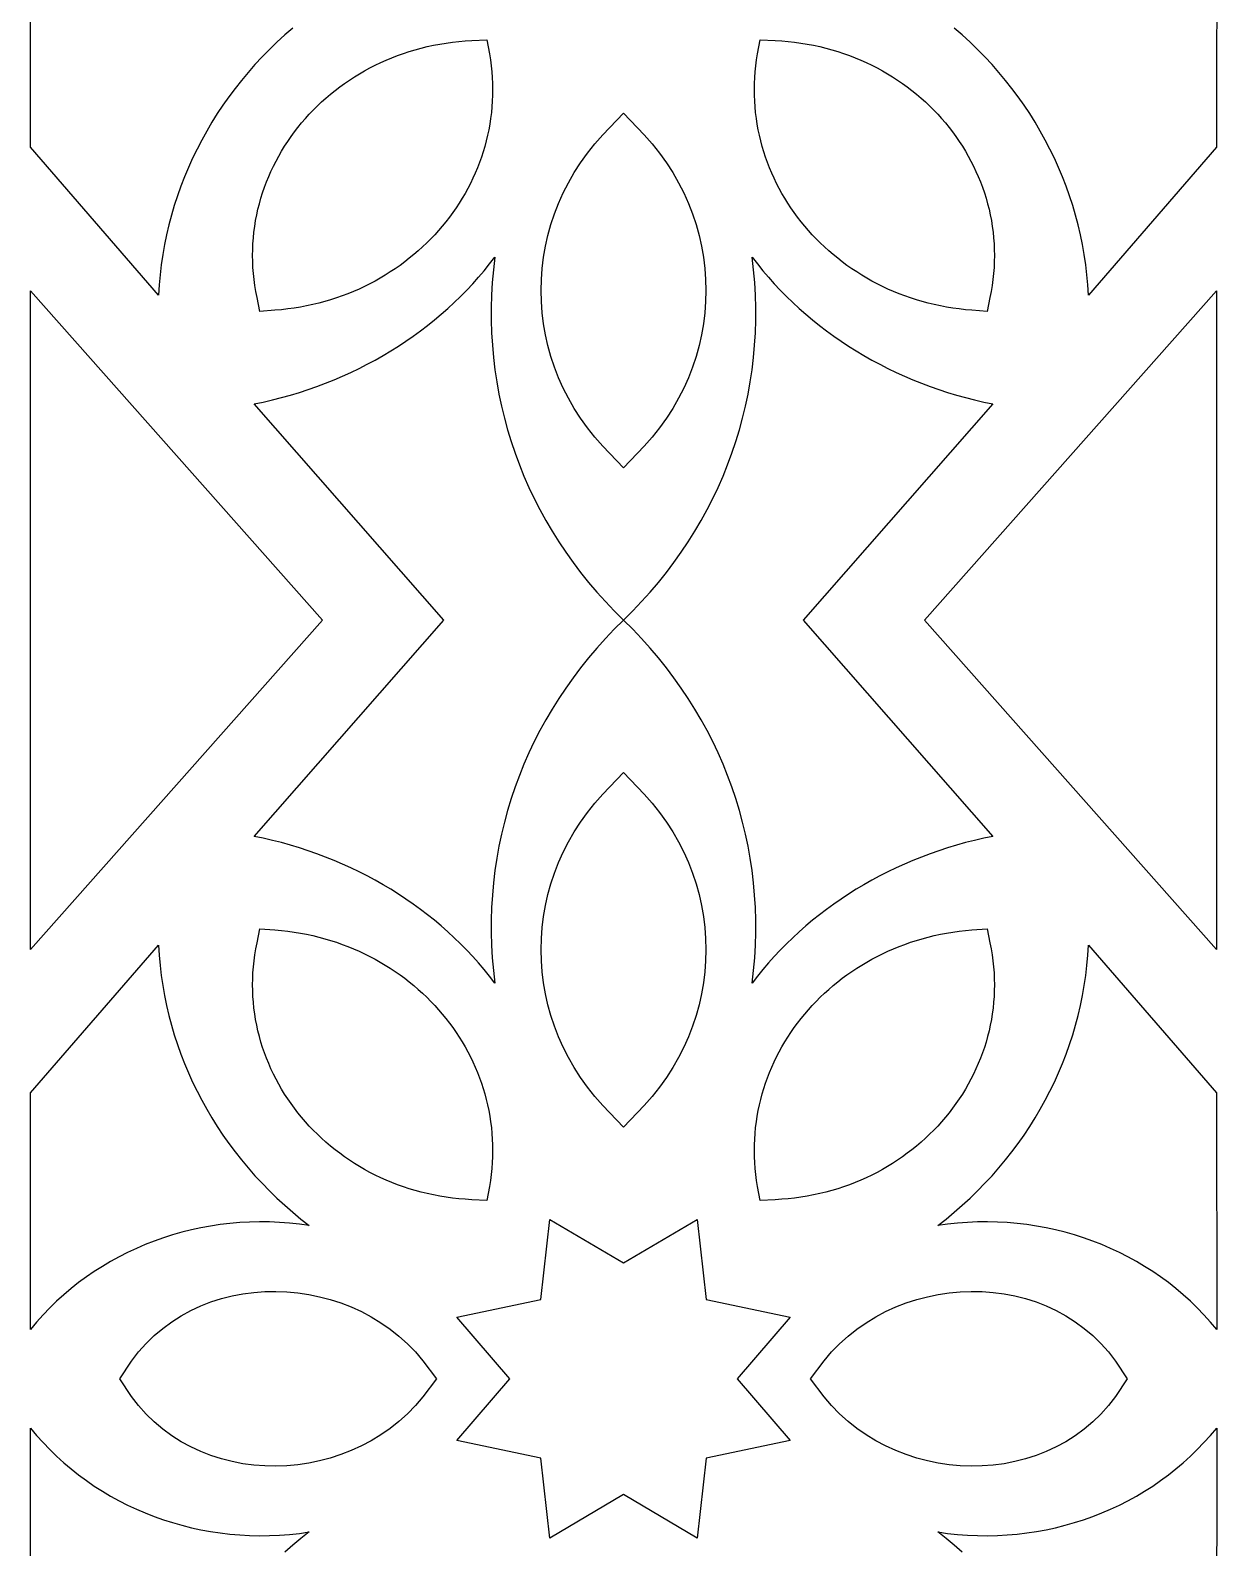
# Model space of a CAD drawing. Extents: x -627 to -557, y -402 to 403.
# Drawn here: x -627.2 to -557.2, y -9.9 to 79.6 of the extents above; entities that cross this region are included whole.
import ezdxf

# ---------------------------------------------------------------- set-up
doc = ezdxf.new("R2010")
doc.units = 0
doc.layers.add('LAYER_1', color=18, linetype='CONTINUOUS')

msp = doc.modelspace()

# ---------------------------------------------------------------- linework, layer by layer
at = {"layer": 'LAYER_1'}
for points in [[(-611.707, 79.717), (-612.178, 79.306), (-612.636, 78.885), (-613.082, 78.453), (-613.514, 78.012), (-613.932, 77.561), (-614.338, 77.1), (-614.729, 76.63), (-615.107, 76.152), (-615.47, 75.665), (-615.82, 75.17), (-616.155, 74.666), (-616.476, 74.155), (-616.782, 73.637), (-617.074, 73.111), (-617.351, 72.579), (-617.613, 72.04), (-617.86, 71.495), (-618.091, 70.943), (-618.307, 70.386), (-618.508, 69.824), (-618.692, 69.256), (-618.861, 68.683), (-619.014, 68.106), (-619.151, 67.525), (-619.272, 66.939), (-619.376, 66.35), (-619.464, 65.757), (-619.535, 65.161), (-619.589, 64.562), (-619.626, 63.96), (-627.183, 72.684), (-627.187, 86.636)], [(-557.187, 86.636), (-557.192, 72.684), (-564.749, 63.96), (-564.786, 64.562), (-564.84, 65.161), (-564.911, 65.757), (-564.999, 66.35), (-565.103, 66.939), (-565.223, 67.525), (-565.36, 68.106), (-565.513, 68.683), (-565.682, 69.256), (-565.867, 69.824), (-566.068, 70.386), (-566.284, 70.943), (-566.515, 71.495), (-566.762, 72.04), (-567.024, 72.579), (-567.301, 73.111), (-567.592, 73.637), (-567.899, 74.155), (-568.22, 74.666), (-568.555, 75.17), (-568.904, 75.665), (-569.268, 76.152), (-569.646, 76.63), (-570.037, 77.1), (-570.442, 77.561), (-570.861, 78.012), (-571.293, 78.453), (-571.738, 78.885), (-572.197, 79.306), (-572.668, 79.717)], [(-627.183, -16.813), (-627.187, -2.86), (-626.821, -3.299), (-626.44, -3.723), (-626.045, -4.133), (-625.637, -4.528), (-625.217, -4.909), (-624.783, -5.275), (-624.338, -5.626), (-623.882, -5.962), (-623.415, -6.282), (-622.937, -6.587), (-622.449, -6.876), (-621.951, -7.149), (-621.445, -7.405), (-620.93, -7.646), (-620.407, -7.87), (-619.876, -8.078), (-619.338, -8.268), (-618.793, -8.442), (-618.242, -8.599), (-617.685, -8.738), (-617.123, -8.86), (-616.556, -8.964), (-615.985, -9.05), (-615.41, -9.118), (-614.831, -9.167), (-614.25, -9.199), (-613.666, -9.212), (-613.08, -9.206), (-612.493, -9.181), (-611.904, -9.136), (-611.315, -9.073), (-610.726, -8.99), (-611.222, -9.379), (-611.707, -9.779), (-612.178, -10.19)], [(-572.197, -10.19), (-572.668, -9.779), (-573.152, -9.379), (-573.649, -8.99), (-573.06, -9.073), (-572.471, -9.136), (-571.882, -9.181), (-571.295, -9.206), (-570.709, -9.212), (-570.125, -9.199), (-569.543, -9.167), (-568.965, -9.118), (-568.39, -9.05), (-567.818, -8.964), (-567.251, -8.86), (-566.689, -8.738), (-566.133, -8.599), (-565.582, -8.442), (-565.037, -8.268), (-564.499, -8.078), (-563.968, -7.87), (-563.445, -7.646), (-562.93, -7.405), (-562.423, -7.149), (-561.926, -6.876), (-561.438, -6.587), (-560.96, -6.282), (-560.493, -5.962), (-560.036, -5.626), (-559.591, -5.275), (-559.158, -4.909), (-558.737, -4.528), (-558.329, -4.133), (-557.935, -3.723), (-557.554, -3.299), (-557.187, -2.86), (-557.192, -16.813)]]:
    msp.add_lwpolyline(points, dxfattribs=at)
for points in [[(-613.811, 63.822), (-613.881, 64.179), (-613.939, 64.535), (-613.987, 64.89), (-614.024, 65.243), (-614.051, 65.596), (-614.066, 65.947), (-614.072, 66.297), (-614.067, 66.645), (-614.052, 66.991), (-614.027, 67.336), (-613.992, 67.678), (-613.947, 68.018), (-613.893, 68.355), (-613.829, 68.69), (-613.755, 69.023), (-613.672, 69.352), (-613.58, 69.679), (-613.479, 70.002), (-613.369, 70.322), (-613.251, 70.639), (-613.123, 70.952), (-612.987, 71.261), (-612.842, 71.567), (-612.69, 71.868), (-612.528, 72.166), (-612.359, 72.459), (-612.182, 72.747), (-611.997, 73.032), (-611.804, 73.311), (-611.604, 73.585), (-611.396, 73.855), (-611.181, 74.119), (-610.958, 74.378), (-610.729, 74.632), (-610.492, 74.88), (-610.249, 75.122), (-609.999, 75.358), (-609.742, 75.588), (-609.478, 75.812), (-609.209, 76.03), (-608.933, 76.241), (-608.65, 76.446), (-608.362, 76.644), (-608.068, 76.835), (-607.768, 77.019), (-607.463, 77.196), (-607.152, 77.365), (-606.835, 77.527), (-606.513, 77.681), (-606.187, 77.827), (-605.855, 77.966), (-605.518, 78.096), (-605.176, 78.218), (-604.829, 78.332), (-604.478, 78.438), (-604.123, 78.534), (-603.763, 78.622), (-603.399, 78.701), (-603.031, 78.771), (-602.659, 78.831), (-602.284, 78.883), (-601.904, 78.924), (-601.521, 78.956), (-601.134, 78.978), (-600.245, 79.018), (-600.101, 78.195), (-600.044, 77.842), (-599.997, 77.49), (-599.961, 77.139), (-599.935, 76.79), (-599.919, 76.441), (-599.913, 76.095), (-599.916, 75.749), (-599.93, 75.406), (-599.953, 75.064), (-599.985, 74.725), (-600.027, 74.387), (-600.079, 74.052), (-600.139, 73.719), (-600.208, 73.389), (-600.287, 73.061), (-600.374, 72.736), (-600.47, 72.415), (-600.574, 72.096), (-600.687, 71.78), (-600.809, 71.468), (-600.939, 71.159), (-601.076, 70.854), (-601.222, 70.553), (-601.376, 70.256), (-601.538, 69.962), (-601.707, 69.673), (-601.884, 69.388), (-602.068, 69.107), (-602.26, 68.831), (-602.459, 68.56), (-602.665, 68.293), (-602.879, 68.031), (-603.099, 67.775), (-603.326, 67.523), (-603.559, 67.277), (-603.8, 67.037), (-604.047, 66.802), (-604.3, 66.573), (-604.559, 66.35), (-604.825, 66.132), (-605.096, 65.921), (-605.374, 65.716), (-605.657, 65.518), (-605.946, 65.326), (-606.241, 65.141), (-606.541, 64.963), (-606.846, 64.791), (-607.157, 64.627), (-607.473, 64.47), (-607.794, 64.32), (-608.119, 64.178), (-608.45, 64.043), (-608.785, 63.916), (-609.125, 63.797), (-609.469, 63.686), (-609.818, 63.583), (-610.171, 63.489), (-610.528, 63.402), (-610.889, 63.325), (-611.254, 63.256), (-611.623, 63.196), (-611.996, 63.145), (-612.372, 63.103), (-612.751, 63.07), (-613.639, 63.004)], [(-571.624, 63.07), (-572.003, 63.103), (-572.379, 63.145), (-572.752, 63.196), (-573.121, 63.256), (-573.486, 63.325), (-573.847, 63.402), (-574.204, 63.489), (-574.557, 63.583), (-574.905, 63.686), (-575.25, 63.797), (-575.59, 63.916), (-575.925, 64.043), (-576.255, 64.178), (-576.581, 64.32), (-576.902, 64.47), (-577.218, 64.627), (-577.529, 64.791), (-577.834, 64.963), (-578.134, 65.141), (-578.429, 65.326), (-578.718, 65.518), (-579.001, 65.716), (-579.279, 65.921), (-579.55, 66.132), (-579.816, 66.35), (-580.075, 66.573), (-580.328, 66.802), (-580.575, 67.037), (-580.815, 67.277), (-581.049, 67.523), (-581.276, 67.775), (-581.496, 68.031), (-581.709, 68.293), (-581.916, 68.56), (-582.115, 68.831), (-582.306, 69.107), (-582.491, 69.388), (-582.668, 69.673), (-582.837, 69.962), (-582.999, 70.256), (-583.153, 70.553), (-583.298, 70.854), (-583.436, 71.159), (-583.566, 71.468), (-583.687, 71.78), (-583.8, 72.096), (-583.905, 72.415), (-584.001, 72.736), (-584.088, 73.061), (-584.166, 73.389), (-584.236, 73.719), (-584.296, 74.052), (-584.347, 74.387), (-584.389, 74.725), (-584.422, 75.064), (-584.445, 75.406), (-584.458, 75.749), (-584.462, 76.095), (-584.456, 76.441), (-584.44, 76.79), (-584.414, 77.139), (-584.378, 77.49), (-584.331, 77.842), (-584.274, 78.195), (-584.13, 79.018), (-583.24, 78.978), (-582.854, 78.956), (-582.471, 78.924), (-582.091, 78.883), (-581.715, 78.831), (-581.343, 78.771), (-580.975, 78.701), (-580.611, 78.622), (-580.252, 78.534), (-579.896, 78.438), (-579.545, 78.332), (-579.199, 78.218), (-578.857, 78.096), (-578.52, 77.966), (-578.188, 77.827), (-577.861, 77.681), (-577.54, 77.527), (-577.223, 77.365), (-576.912, 77.196), (-576.606, 77.019), (-576.307, 76.835), (-576.013, 76.644), (-575.724, 76.446), (-575.442, 76.241), (-575.166, 76.03), (-574.896, 75.812), (-574.633, 75.588), (-574.376, 75.358), (-574.126, 75.122), (-573.883, 74.88), (-573.646, 74.632), (-573.416, 74.378), (-573.194, 74.119), (-572.979, 73.855), (-572.771, 73.585), (-572.57, 73.311), (-572.378, 73.032), (-572.193, 72.747), (-572.016, 72.459), (-571.846, 72.166), (-571.685, 71.868), (-571.532, 71.567), (-571.388, 71.261), (-571.252, 70.952), (-571.124, 70.639), (-571.005, 70.322), (-570.895, 70.002), (-570.794, 69.679), (-570.702, 69.352), (-570.62, 69.023), (-570.546, 68.69), (-570.482, 68.355), (-570.428, 68.018), (-570.383, 67.678), (-570.348, 67.336), (-570.323, 66.991), (-570.308, 66.645), (-570.303, 66.297), (-570.308, 65.947), (-570.324, 65.596), (-570.351, 65.243), (-570.388, 64.89), (-570.435, 64.535), (-570.494, 64.179), (-570.564, 63.822), (-570.736, 63.004)], [(-597.034, 64.888), (-596.986, 65.541), (-596.905, 66.192), (-596.792, 66.84), (-596.646, 67.483), (-596.469, 68.121), (-596.259, 68.752), (-596.016, 69.375), (-595.742, 69.99), (-595.435, 70.594), (-595.095, 71.187), (-594.723, 71.767), (-594.319, 72.334), (-593.883, 72.886), (-593.415, 73.421), (-592.187, 74.692), (-590.96, 73.421), (-590.492, 72.886), (-590.056, 72.334), (-589.652, 71.767), (-589.28, 71.187), (-588.94, 70.594), (-588.633, 69.99), (-588.358, 69.375), (-588.116, 68.752), (-587.906, 68.121), (-587.728, 67.483), (-587.583, 66.84), (-587.47, 66.192), (-587.389, 65.541), (-587.341, 64.888), (-587.325, 64.234), (-587.341, 63.579), (-587.39, 62.926), (-587.47, 62.275), (-587.584, 61.627), (-587.729, 60.984), (-587.907, 60.347), (-588.117, 59.716), (-588.359, 59.093), (-588.634, 58.479), (-588.941, 57.875), (-589.281, 57.282), (-589.652, 56.702), (-590.056, 56.136), (-590.492, 55.584), (-590.961, 55.049), (-592.187, 53.778), (-593.414, 55.049), (-593.882, 55.584), (-594.319, 56.136), (-594.722, 56.702), (-595.094, 57.282), (-595.434, 57.875), (-595.741, 58.479), (-596.015, 59.093), (-596.258, 59.716), (-596.468, 60.347), (-596.646, 60.984), (-596.791, 61.627), (-596.904, 62.275), (-596.985, 62.926), (-597.034, 63.579), (-597.05, 64.234)], [(-613.986, 57.546), (-613.443, 57.658), (-612.904, 57.782), (-612.369, 57.917), (-611.839, 58.064), (-611.314, 58.222), (-610.794, 58.392), (-610.279, 58.573), (-609.77, 58.764), (-609.266, 58.967), (-608.768, 59.18), (-608.277, 59.403), (-607.792, 59.637), (-607.313, 59.88), (-606.842, 60.134), (-606.377, 60.397), (-605.92, 60.67), (-605.47, 60.952), (-605.028, 61.244), (-604.594, 61.544), (-604.168, 61.854), (-603.751, 62.172), (-603.342, 62.499), (-602.942, 62.834), (-602.551, 63.178), (-602.17, 63.529), (-601.797, 63.889), (-601.435, 64.256), (-601.083, 64.631), (-600.741, 65.013), (-600.409, 65.402), (-600.088, 65.799), (-599.778, 66.202), (-599.864, 65.454), (-599.929, 64.707), (-599.972, 63.963), (-599.993, 63.221), (-599.993, 62.482), (-599.97, 61.746), (-599.926, 61.013), (-599.861, 60.285), (-599.775, 59.561), (-599.667, 58.841), (-599.538, 58.126), (-599.389, 57.416), (-599.218, 56.711), (-599.027, 56.013), (-598.816, 55.32), (-598.584, 54.634), (-598.331, 53.955), (-598.059, 53.282), (-597.766, 52.617), (-597.454, 51.96), (-597.121, 51.311), (-596.769, 50.67), (-596.397, 50.038), (-596.006, 49.415), (-595.595, 48.801), (-595.165, 48.197), (-594.716, 47.603), (-594.248, 47.019), (-593.761, 46.446), (-593.255, 45.884), (-592.73, 45.333), (-592.187, 44.793), (-591.644, 45.333), (-591.12, 45.884), (-590.614, 46.446), (-590.127, 47.019), (-589.659, 47.603), (-589.21, 48.197), (-588.78, 48.801), (-588.369, 49.415), (-587.978, 50.038), (-587.606, 50.67), (-587.254, 51.311), (-586.921, 51.96), (-586.609, 52.617), (-586.316, 53.282), (-586.043, 53.955), (-585.791, 54.634), (-585.559, 55.32), (-585.347, 56.013), (-585.156, 56.711), (-584.986, 57.416), (-584.836, 58.126), (-584.708, 58.841), (-584.6, 59.561), (-584.514, 60.285), (-584.448, 61.013), (-584.405, 61.746), (-584.382, 62.482), (-584.382, 63.221), (-584.403, 63.963), (-584.445, 64.707), (-584.51, 65.454), (-584.597, 66.202), (-584.287, 65.799), (-583.966, 65.402), (-583.634, 65.013), (-583.292, 64.631), (-582.94, 64.256), (-582.577, 63.889), (-582.205, 63.529), (-581.824, 63.178), (-581.433, 62.834), (-581.033, 62.499), (-580.624, 62.172), (-580.207, 61.854), (-579.781, 61.544), (-579.347, 61.244), (-578.905, 60.952), (-578.455, 60.67), (-577.998, 60.397), (-577.533, 60.134), (-577.062, 59.88), (-576.583, 59.637), (-576.098, 59.403), (-575.607, 59.18), (-575.109, 58.967), (-574.605, 58.764), (-574.096, 58.573), (-573.581, 58.392), (-573.061, 58.222), (-572.536, 58.064), (-572.006, 57.917), (-571.471, 57.782), (-570.932, 57.658), (-570.389, 57.546), (-581.585, 44.792), (-570.389, 32.039), (-570.932, 31.927), (-571.471, 31.803), (-572.006, 31.668), (-572.536, 31.521), (-573.061, 31.362), (-573.581, 31.193), (-574.096, 31.012), (-574.605, 30.82), (-575.109, 30.618), (-575.607, 30.405), (-576.098, 30.182), (-576.583, 29.948), (-577.062, 29.705), (-577.533, 29.451), (-577.998, 29.188), (-578.455, 28.915), (-578.905, 28.633), (-579.347, 28.341), (-579.781, 28.041), (-580.207, 27.731), (-580.624, 27.413), (-581.033, 27.086), (-581.433, 26.751), (-581.824, 26.407), (-582.205, 26.056), (-582.577, 25.696), (-582.94, 25.329), (-583.292, 24.954), (-583.634, 24.572), (-583.966, 24.183), (-584.287, 23.786), (-584.597, 23.383), (-584.51, 24.131), (-584.445, 24.878), (-584.403, 25.622), (-584.382, 26.364), (-584.382, 27.103), (-584.405, 27.839), (-584.448, 28.571), (-584.514, 29.3), (-584.6, 30.024), (-584.708, 30.744), (-584.836, 31.459), (-584.986, 32.169), (-585.156, 32.874), (-585.347, 33.572), (-585.559, 34.265), (-585.791, 34.951), (-586.043, 35.63), (-586.316, 36.303), (-586.609, 36.968), (-586.921, 37.625), (-587.254, 38.274), (-587.606, 38.915), (-587.978, 39.547), (-588.369, 40.17), (-588.78, 40.784), (-589.21, 41.388), (-589.659, 41.982), (-590.127, 42.566), (-590.614, 43.139), (-591.12, 43.701), (-591.644, 44.252), (-592.187, 44.791), (-592.73, 44.252), (-593.255, 43.701), (-593.761, 43.139), (-594.248, 42.566), (-594.716, 41.982), (-595.165, 41.388), (-595.595, 40.784), (-596.006, 40.17), (-596.397, 39.547), (-596.769, 38.915), (-597.121, 38.274), (-597.454, 37.625), (-597.766, 36.968), (-598.059, 36.303), (-598.331, 35.63), (-598.584, 34.951), (-598.816, 34.265), (-599.027, 33.572), (-599.218, 32.874), (-599.389, 32.169), (-599.538, 31.459), (-599.667, 30.744), (-599.775, 30.024), (-599.861, 29.3), (-599.926, 28.571), (-599.97, 27.839), (-599.993, 27.103), (-599.993, 26.364), (-599.972, 25.622), (-599.929, 24.878), (-599.864, 24.131), (-599.778, 23.383), (-600.088, 23.786), (-600.409, 24.183), (-600.741, 24.572), (-601.083, 24.954), (-601.435, 25.329), (-601.797, 25.696), (-602.17, 26.056), (-602.551, 26.407), (-602.942, 26.751), (-603.342, 27.086), (-603.751, 27.413), (-604.168, 27.731), (-604.594, 28.041), (-605.028, 28.341), (-605.47, 28.633), (-605.92, 28.915), (-606.377, 29.188), (-606.842, 29.451), (-607.313, 29.705), (-607.792, 29.948), (-608.277, 30.182), (-608.768, 30.405), (-609.266, 30.618), (-609.77, 30.82), (-610.279, 31.012), (-610.794, 31.193), (-611.314, 31.362), (-611.839, 31.521), (-612.369, 31.668), (-612.904, 31.803), (-613.443, 31.927), (-613.986, 32.039), (-602.79, 44.792)], [(-609.955, 44.792), (-627.183, 25.366), (-627.183, 64.219)], [(-557.192, 64.219), (-557.192, 25.366), (-574.42, 44.792)], [(-597.034, 26.006), (-596.985, 26.659), (-596.904, 27.31), (-596.791, 27.957), (-596.646, 28.601), (-596.468, 29.238), (-596.258, 29.869), (-596.015, 30.492), (-595.741, 31.106), (-595.434, 31.71), (-595.094, 32.303), (-594.722, 32.883), (-594.319, 33.449), (-593.882, 34.001), (-593.414, 34.536), (-592.187, 35.807), (-590.961, 34.536), (-590.492, 34.001), (-590.056, 33.449), (-589.652, 32.883), (-589.281, 32.303), (-588.941, 31.71), (-588.634, 31.106), (-588.359, 30.492), (-588.117, 29.869), (-587.907, 29.238), (-587.729, 28.601), (-587.584, 27.957), (-587.47, 27.31), (-587.39, 26.659), (-587.341, 26.006), (-587.325, 25.351), (-587.341, 24.697), (-587.389, 24.044), (-587.47, 23.392), (-587.583, 22.745), (-587.728, 22.101), (-587.906, 21.464), (-588.116, 20.833), (-588.358, 20.209), (-588.633, 19.595), (-588.94, 18.991), (-589.28, 18.398), (-589.652, 17.818), (-590.056, 17.251), (-590.492, 16.699), (-590.96, 16.163), (-592.187, 14.893), (-593.415, 16.163), (-593.883, 16.699), (-594.319, 17.251), (-594.723, 17.818), (-595.095, 18.398), (-595.435, 18.991), (-595.742, 19.595), (-596.016, 20.209), (-596.259, 20.833), (-596.469, 21.464), (-596.646, 22.101), (-596.792, 22.745), (-596.905, 23.392), (-596.986, 24.044), (-597.034, 24.697), (-597.05, 25.351)], [(-601.134, 10.607), (-601.521, 10.629), (-601.904, 10.661), (-602.284, 10.702), (-602.659, 10.753), (-603.031, 10.814), (-603.399, 10.884), (-603.763, 10.963), (-604.123, 11.051), (-604.478, 11.147), (-604.829, 11.253), (-605.176, 11.366), (-605.518, 11.489), (-605.855, 11.619), (-606.187, 11.757), (-606.513, 11.904), (-606.835, 12.058), (-607.152, 12.22), (-607.463, 12.389), (-607.768, 12.566), (-608.068, 12.75), (-608.362, 12.941), (-608.65, 13.139), (-608.933, 13.343), (-609.209, 13.555), (-609.478, 13.772), (-609.742, 13.997), (-609.999, 14.227), (-610.249, 14.463), (-610.492, 14.705), (-610.729, 14.953), (-610.958, 15.207), (-611.181, 15.466), (-611.396, 15.73), (-611.604, 15.999), (-611.804, 16.274), (-611.997, 16.553), (-612.182, 16.837), (-612.359, 17.126), (-612.528, 17.419), (-612.69, 17.717), (-612.842, 18.018), (-612.987, 18.324), (-613.123, 18.633), (-613.251, 18.946), (-613.369, 19.263), (-613.479, 19.583), (-613.58, 19.906), (-613.672, 20.233), (-613.755, 20.562), (-613.829, 20.895), (-613.893, 21.23), (-613.947, 21.567), (-613.992, 21.907), (-614.027, 22.249), (-614.052, 22.593), (-614.067, 22.94), (-614.072, 23.288), (-614.066, 23.638), (-614.051, 23.989), (-614.024, 24.341), (-613.987, 24.695), (-613.939, 25.05), (-613.881, 25.406), (-613.811, 25.763), (-613.639, 26.581), (-612.751, 26.515), (-612.372, 26.482), (-611.996, 26.44), (-611.623, 26.389), (-611.254, 26.329), (-610.889, 26.26), (-610.528, 26.182), (-610.171, 26.096), (-609.818, 26.002), (-609.469, 25.899), (-609.125, 25.788), (-608.785, 25.669), (-608.45, 25.542), (-608.119, 25.407), (-607.794, 25.265), (-607.473, 25.115), (-607.157, 24.958), (-606.846, 24.794), (-606.541, 24.622), (-606.241, 24.444), (-605.946, 24.259), (-605.657, 24.067), (-605.374, 23.868), (-605.096, 23.664), (-604.825, 23.452), (-604.559, 23.235), (-604.3, 23.012), (-604.047, 22.783), (-603.8, 22.548), (-603.559, 22.307), (-603.326, 22.061), (-603.099, 21.81), (-602.879, 21.553), (-602.665, 21.292), (-602.459, 21.025), (-602.26, 20.754), (-602.068, 20.478), (-601.884, 20.197), (-601.707, 19.912), (-601.538, 19.623), (-601.376, 19.329), (-601.222, 19.032), (-601.076, 18.73), (-600.939, 18.425), (-600.809, 18.117), (-600.687, 17.804), (-600.574, 17.489), (-600.47, 17.17), (-600.374, 16.848), (-600.287, 16.524), (-600.208, 16.196), (-600.139, 15.866), (-600.079, 15.533), (-600.027, 15.198), (-599.985, 14.86), (-599.953, 14.521), (-599.93, 14.179), (-599.916, 13.836), (-599.913, 13.49), (-599.919, 13.143), (-599.935, 12.795), (-599.961, 12.445), (-599.997, 12.095), (-600.044, 11.743), (-600.101, 11.39), (-600.245, 10.567)], [(-584.274, 11.39), (-584.331, 11.743), (-584.378, 12.095), (-584.414, 12.445), (-584.44, 12.795), (-584.456, 13.143), (-584.462, 13.49), (-584.458, 13.836), (-584.445, 14.179), (-584.422, 14.521), (-584.389, 14.86), (-584.347, 15.198), (-584.296, 15.533), (-584.236, 15.866), (-584.166, 16.196), (-584.088, 16.524), (-584.001, 16.848), (-583.905, 17.17), (-583.8, 17.489), (-583.687, 17.804), (-583.566, 18.117), (-583.436, 18.425), (-583.298, 18.73), (-583.153, 19.032), (-582.999, 19.329), (-582.837, 19.623), (-582.668, 19.912), (-582.491, 20.197), (-582.306, 20.478), (-582.115, 20.754), (-581.916, 21.025), (-581.709, 21.292), (-581.496, 21.553), (-581.276, 21.81), (-581.049, 22.061), (-580.815, 22.307), (-580.575, 22.548), (-580.328, 22.783), (-580.075, 23.012), (-579.816, 23.235), (-579.55, 23.452), (-579.279, 23.664), (-579.001, 23.868), (-578.718, 24.067), (-578.429, 24.259), (-578.134, 24.444), (-577.834, 24.622), (-577.529, 24.794), (-577.218, 24.958), (-576.902, 25.115), (-576.581, 25.265), (-576.255, 25.407), (-575.925, 25.542), (-575.59, 25.669), (-575.25, 25.788), (-574.905, 25.899), (-574.557, 26.002), (-574.204, 26.096), (-573.847, 26.182), (-573.486, 26.26), (-573.121, 26.329), (-572.752, 26.389), (-572.379, 26.44), (-572.003, 26.482), (-571.624, 26.515), (-570.736, 26.581), (-570.564, 25.763), (-570.494, 25.406), (-570.435, 25.05), (-570.388, 24.695), (-570.351, 24.341), (-570.324, 23.989), (-570.308, 23.638), (-570.303, 23.288), (-570.308, 22.94), (-570.323, 22.593), (-570.348, 22.249), (-570.383, 21.907), (-570.428, 21.567), (-570.482, 21.23), (-570.546, 20.895), (-570.62, 20.562), (-570.702, 20.233), (-570.794, 19.906), (-570.895, 19.583), (-571.005, 19.263), (-571.124, 18.946), (-571.252, 18.633), (-571.388, 18.324), (-571.532, 18.018), (-571.685, 17.717), (-571.846, 17.419), (-572.016, 17.126), (-572.193, 16.837), (-572.378, 16.553), (-572.57, 16.274), (-572.771, 15.999), (-572.979, 15.73), (-573.194, 15.466), (-573.416, 15.207), (-573.646, 14.953), (-573.883, 14.705), (-574.126, 14.463), (-574.376, 14.227), (-574.633, 13.997), (-574.896, 13.772), (-575.166, 13.555), (-575.442, 13.343), (-575.724, 13.139), (-576.013, 12.941), (-576.307, 12.75), (-576.606, 12.566), (-576.912, 12.389), (-577.223, 12.22), (-577.54, 12.058), (-577.861, 11.904), (-578.188, 11.757), (-578.52, 11.619), (-578.857, 11.489), (-579.199, 11.366), (-579.545, 11.253), (-579.896, 11.147), (-580.252, 11.051), (-580.611, 10.963), (-580.975, 10.884), (-581.343, 10.814), (-581.715, 10.753), (-582.091, 10.702), (-582.471, 10.661), (-582.854, 10.629), (-583.24, 10.607), (-584.13, 10.567)], [(-627.183, 16.901), (-619.626, 25.625), (-619.589, 25.023), (-619.535, 24.424), (-619.464, 23.828), (-619.376, 23.235), (-619.272, 22.646), (-619.151, 22.06), (-619.014, 21.479), (-618.861, 20.901), (-618.692, 20.329), (-618.508, 19.761), (-618.307, 19.199), (-618.091, 18.642), (-617.86, 18.09), (-617.613, 17.545), (-617.351, 17.006), (-617.074, 16.474), (-616.782, 15.948), (-616.476, 15.43), (-616.155, 14.919), (-615.82, 14.415), (-615.47, 13.92), (-615.107, 13.433), (-614.729, 12.954), (-614.338, 12.485), (-613.932, 12.024), (-613.514, 11.573), (-613.082, 11.132), (-612.636, 10.7), (-612.178, 10.279), (-611.707, 9.868), (-611.222, 9.468), (-610.726, 9.079), (-611.315, 9.162), (-611.904, 9.225), (-612.493, 9.269), (-613.08, 9.294), (-613.666, 9.3), (-614.25, 9.287), (-614.831, 9.256), (-615.41, 9.206), (-615.985, 9.138), (-616.556, 9.052), (-617.123, 8.948), (-617.685, 8.826), (-618.242, 8.687), (-618.793, 8.531), (-619.338, 8.357), (-619.876, 8.166), (-620.407, 7.959), (-620.93, 7.735), (-621.445, 7.494), (-621.951, 7.237), (-622.449, 6.964), (-622.937, 6.675), (-623.415, 6.37), (-623.882, 6.05), (-624.338, 5.715), (-624.783, 5.364), (-625.217, 4.998), (-625.637, 4.617), (-626.045, 4.221), (-626.44, 3.812), (-626.821, 3.387), (-627.187, 2.949)], [(-573.649, 9.079), (-573.152, 9.468), (-572.668, 9.868), (-572.197, 10.279), (-571.738, 10.7), (-571.293, 11.132), (-570.861, 11.573), (-570.442, 12.024), (-570.037, 12.485), (-569.646, 12.954), (-569.268, 13.433), (-568.904, 13.92), (-568.555, 14.415), (-568.22, 14.919), (-567.899, 15.43), (-567.592, 15.948), (-567.301, 16.474), (-567.024, 17.006), (-566.762, 17.545), (-566.515, 18.09), (-566.284, 18.642), (-566.068, 19.199), (-565.867, 19.761), (-565.682, 20.329), (-565.513, 20.901), (-565.36, 21.479), (-565.223, 22.06), (-565.103, 22.646), (-564.999, 23.235), (-564.911, 23.828), (-564.84, 24.424), (-564.786, 25.023), (-564.749, 25.625), (-557.192, 16.901), (-557.187, 2.949), (-557.554, 3.387), (-557.935, 3.812), (-558.329, 4.221), (-558.737, 4.617), (-559.158, 4.998), (-559.591, 5.364), (-560.036, 5.715), (-560.493, 6.05), (-560.96, 6.37), (-561.438, 6.675), (-561.926, 6.964), (-562.423, 7.237), (-562.93, 7.494), (-563.445, 7.735), (-563.968, 7.959), (-564.499, 8.166), (-565.037, 8.357), (-565.582, 8.531), (-566.133, 8.687), (-566.689, 8.826), (-567.251, 8.948), (-567.818, 9.052), (-568.39, 9.138), (-568.965, 9.206), (-569.543, 9.256), (-570.125, 9.287), (-570.709, 9.3), (-571.295, 9.294), (-571.882, 9.269), (-572.471, 9.225), (-573.06, 9.162)], [(-597.07, 4.723), (-596.526, 9.443), (-592.187, 6.876), (-587.849, 9.443), (-587.305, 4.723), (-582.357, 3.683), (-585.482, 0.044), (-582.357, -3.594), (-587.305, -4.635), (-587.849, -9.355), (-592.187, -6.788), (-596.526, -9.355), (-597.07, -4.635), (-602.018, -3.594), (-598.893, 0.044), (-602.018, 3.683)], [(-621.216, 1.086), (-620.802, 1.625), (-620.355, 2.127), (-619.879, 2.591), (-619.375, 3.017), (-618.846, 3.405), (-618.295, 3.755), (-617.724, 4.066), (-617.136, 4.339), (-616.532, 4.574), (-615.915, 4.771), (-615.287, 4.93), (-614.65, 5.053), (-614.007, 5.138), (-613.36, 5.187), (-612.71, 5.199), (-612.059, 5.175), (-611.41, 5.115), (-610.764, 5.019), (-610.124, 4.887), (-609.491, 4.72), (-608.867, 4.517), (-608.255, 4.278), (-607.656, 4.004), (-607.072, 3.695), (-606.507, 3.351), (-605.961, 2.972), (-605.437, 2.558), (-604.937, 2.109), (-604.465, 1.626), (-604.021, 1.109), (-603.223, 0.044), (-604.021, -1.02), (-604.465, -1.538), (-604.937, -2.021), (-605.437, -2.469), (-605.961, -2.883), (-606.507, -3.263), (-607.072, -3.607), (-607.656, -3.916), (-608.255, -4.19), (-608.867, -4.428), (-609.491, -4.631), (-610.124, -4.798), (-610.764, -4.93), (-611.41, -5.026), (-612.059, -5.086), (-612.71, -5.11), (-613.36, -5.098), (-614.007, -5.05), (-614.65, -4.964), (-615.287, -4.842), (-615.915, -4.682), (-616.532, -4.485), (-617.136, -4.25), (-617.724, -3.977), (-618.295, -3.666), (-618.846, -3.317), (-619.375, -2.929), (-619.879, -2.503), (-620.355, -2.039), (-620.802, -1.537), (-621.216, -0.997), (-621.902, 0.044)], [(-580.354, 1.109), (-579.91, 1.626), (-579.437, 2.109), (-578.938, 2.558), (-578.414, 2.972), (-577.868, 3.351), (-577.303, 3.695), (-576.719, 4.004), (-576.12, 4.278), (-575.508, 4.517), (-574.884, 4.72), (-574.251, 4.887), (-573.611, 5.019), (-572.965, 5.115), (-572.316, 5.175), (-571.665, 5.199), (-571.015, 5.187), (-570.368, 5.138), (-569.724, 5.053), (-569.088, 4.93), (-568.46, 4.771), (-567.843, 4.574), (-567.239, 4.339), (-566.651, 4.066), (-566.079, 3.755), (-565.528, 3.405), (-565, 3.017), (-564.496, 2.591), (-564.02, 2.127), (-563.573, 1.625), (-563.159, 1.086), (-562.473, 0.044), (-563.159, -0.997), (-563.573, -1.537), (-564.02, -2.039), (-564.496, -2.503), (-565, -2.929), (-565.528, -3.317), (-566.079, -3.666), (-566.651, -3.977), (-567.239, -4.25), (-567.843, -4.485), (-568.46, -4.682), (-569.088, -4.842), (-569.724, -4.964), (-570.368, -5.05), (-571.015, -5.098), (-571.665, -5.11), (-572.316, -5.086), (-572.965, -5.026), (-573.611, -4.93), (-574.251, -4.798), (-574.884, -4.631), (-575.508, -4.428), (-576.12, -4.19), (-576.719, -3.916), (-577.303, -3.607), (-577.868, -3.263), (-578.414, -2.883), (-578.938, -2.469), (-579.437, -2.021), (-579.91, -1.538), (-580.354, -1.02), (-581.152, 0.044)]]:
    msp.add_lwpolyline(points, close=True, dxfattribs=at)

doc.saveas('drawing.dxf')
